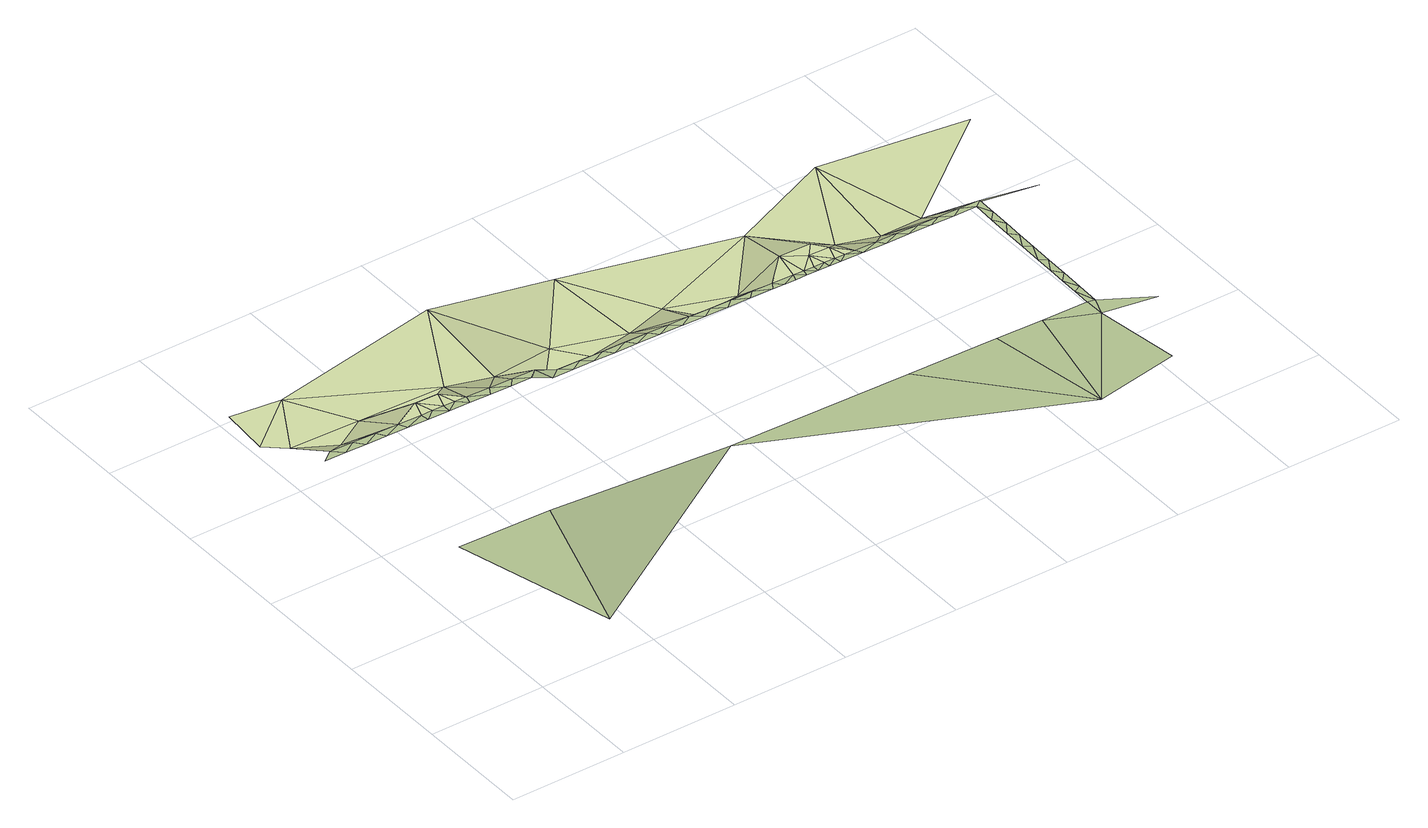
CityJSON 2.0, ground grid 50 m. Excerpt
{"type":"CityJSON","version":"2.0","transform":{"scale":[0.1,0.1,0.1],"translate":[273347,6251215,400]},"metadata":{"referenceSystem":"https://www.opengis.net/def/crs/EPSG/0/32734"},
"CityObjects":{
"terrain1":{"type":"TINRelief","geometry":[{"type":"CompositeSurface","lod":"1","boundaries":[[[0,1,2]],[[3,4,5]],[[6,3,5]],[[5,7,6]],[[7,8,6]],[[8,7,9]],[[9,10,8]],[[9,11,10]],[[1,12,2]],[[11,13,10]],[[13,11,14]],[[15,13,14]],[[16,15,14]],[[17,15,16]],[[16,18,17]],[[18,16,19]],[[19,20,18]],[[20,19,21]],[[21,22,20]],[[23,22,21]],[[22,23,24]],[[23,25,24]],[[25,26,24]],[[27,26,25]],[[26,27,28]],[[28,27,29]],[[29,30,28]],[[29,31,30]],[[31,32,30]],[[31,33,32]],[[33,34,32]],[[34,33,35]],[[35,36,34]],[[36,35,37]],[[38,36,37]],[[38,37,39]],[[40,38,39]],[[40,39,41]],[[41,42,40]],[[43,12,44]],[[45,42,41]],[[42,45,46]],[[46,45,47]],[[48,46,47]],[[49,48,47]],[[48,49,50]],[[50,49,51]],[[52,50,51]],[[51,53,52]],[[54,43,44]],[[52,53,55]],[[55,56,52]],[[57,56,55]],[[56,57,58]],[[57,59,58]],[[59,57,60]],[[60,61,59]],[[60,62,61]],[[44,63,54]],[[62,64,61]],[[65,64,62]],[[64,65,66]],[[67,66,65]],[[68,63,44]],[[67,65,69]],[[70,68,44]],[[69,71,67]],[[71,69,72]],[[63,68,73]],[[71,72,74]],[[72,75,74]],[[68,76,73]],[[76,77,73]],[[77,76,78]],[[75,79,74]],[[78,80,77]],[[68,81,76]],[[80,78,82]],[[82,83,80]],[[79,75,84]],[[85,83,82]],[[83,85,86]],[[85,87,86]],[[87,88,86]],[[84,89,79]],[[90,88,87]],[[88,90,91]],[[92,89,84]],[[91,90,93]],[[93,94,91]],[[94,93,95]],[[95,92,94]],[[89,92,96]],[[92,95,96]]]}]},
"landuse1":{"type":"LandUse","attributes":{"leisure":"sports_centre","name":"Trafalgar Swimming Baths"},"geometry":[{"type":"MultiSurface","lod":"1","boundaries":[[[3,97,98]],[[97,3,6]],[[99,100,98]],[[100,99,101]],[[8,97,6]],[[102,98,97]],[[97,8,10]],[[98,102,99]],[[10,102,97]],[[10,103,102]],[[13,103,10]],[[103,13,15]],[[103,104,102]],[[17,103,15]],[[99,102,105]],[[17,106,103]],[[104,103,106]],[[17,18,106]],[[105,102,104]],[[18,20,106]],[[105,104,106]],[[20,105,106]],[[105,20,22]],[[105,107,99]],[[108,105,22]],[[24,108,22]],[[24,26,108]],[[105,108,107]],[[26,109,108]],[[28,109,26]],[[109,28,30]],[[110,108,109]],[[107,108,110]],[[32,109,30]],[[32,111,109]],[[110,109,111]],[[34,111,32]],[[112,107,110]],[[36,111,34]],[[113,110,111]],[[111,36,113]],[[112,110,113]],[[113,36,38]],[[113,38,40]],[[114,113,40]],[[113,114,112]],[[42,115,40]],[[114,40,115]],[[46,115,42]],[[48,115,46]],[[116,114,115]],[[48,116,115]],[[117,112,114]],[[50,116,48]],[[116,117,114]],[[50,118,116]],[[50,52,118]],[[52,56,118]],[[117,116,118]],[[56,119,118]],[[58,119,56]],[[58,59,119]],[[120,118,119]],[[59,61,119]],[[118,120,117]],[[121,119,61]],[[120,119,121]],[[121,61,64]],[[64,66,121]],[[122,120,121]],[[120,122,117]],[[122,121,66]],[[122,66,67]],[[67,123,122]],[[71,123,67]],[[122,124,117]],[[123,71,74]],[[123,124,122]],[[79,123,74]],[[123,79,125]],[[123,125,124]],[[125,79,89]],[[125,89,96]],[[125,96,126]],[[127,124,125]]]}]}
},
"vertices":[
[127,692,172],[308,9,172],[527,681,172],[94,1446,172],[44,1410,172],[135,1408,172],[194,1443,172],[227,1405,172],[294,1440,172],[318,1403,172],[394,1437,172],[410,1400,172],[1326,658,133],[494,1433,172],[501,1397,172],[544,1432,172],[593,1395,172],[594,1430,172],[644,1429,172],[684,1392,172],[694,1427,172],[775,1390,172],[794,1424,172],[867,1387,172],[894,1421,172],[958,1385,172],[994,1417,172],[1050,1382,133],[1094,1414,133],[1141,1380,133],[1194,1411,133],[1233,1377,133],[1294,1408,133],[1324,1374,133],[1394,1405,133],[1424,1372,133],[1494,1401,133],[1524,1369,133],[1585,1398,133],[1624,1366,133],[1676,1396,133],[1724,1363,133],[1768,1393,133],[2115,636,133],[2589,97,133],[1824,1360,133],[1859,1390,133],[1924,1358,133],[1951,1387,133],[2024,1355,133],[2042,1384,133],[2074,1353,133],[2134,1381,133],[2124,1352,133],[2504,626,133],[2174,1351,133],[2180,1379,133],[2224,1349,133],[2225,1378,133],[2271,1376,133],[2274,1348,133],[2317,1375,133],[2324,1346,133],[2704,620,133],[2362,1374,133],[2424,1344,133],[2408,1372,133],[2500,1369,133],[2904,530,133],[2524,1341,133],[2956,161,133],[2591,1366,133],[2624,1338,133],[2903,614,133],[2683,1363,133],[2724,1335,133],[2934,609,133],[2906,693,133],[2937,709,133],[2774,1360,133],[2908,772,133],[3132,489,133],[2940,809,133],[2910,851,133],[2824,1332,133],[2943,909,133],[2912,930,133],[2946,1009,133],[2915,1030,133],[2866,1357,133],[2949,1095,133],[2918,1130,133],[2924,1330,133],[2952,1182,133],[2921,1230,133],[2954,1268,133],[2957,1354,133],
[249,1595,48],[88,1685,48],[240,1947,48],[4,1757,48],[23,1974,48],[389,1676,48],[521,1507,172],[573,1566,48],[764,1664,48],[621,1504,172],[996,2084,48],[950,1607,48],[1149,1561,1],[1252,1679,1],[1348,1555,1],[1520,2019,1],[1545,1587,1],[1730,1640,1],[1818,1527,1],[2002,1542,1],[2240,1826,1],[2161,1503,133],[2250,1445,133],[2298,1499,133],[2342,1442,133],[2473,1589,1],[2642,1536,1],[2699,2020,1],[2825,1536,1],[3188,1304,133],[3331,1927,1]
]}
